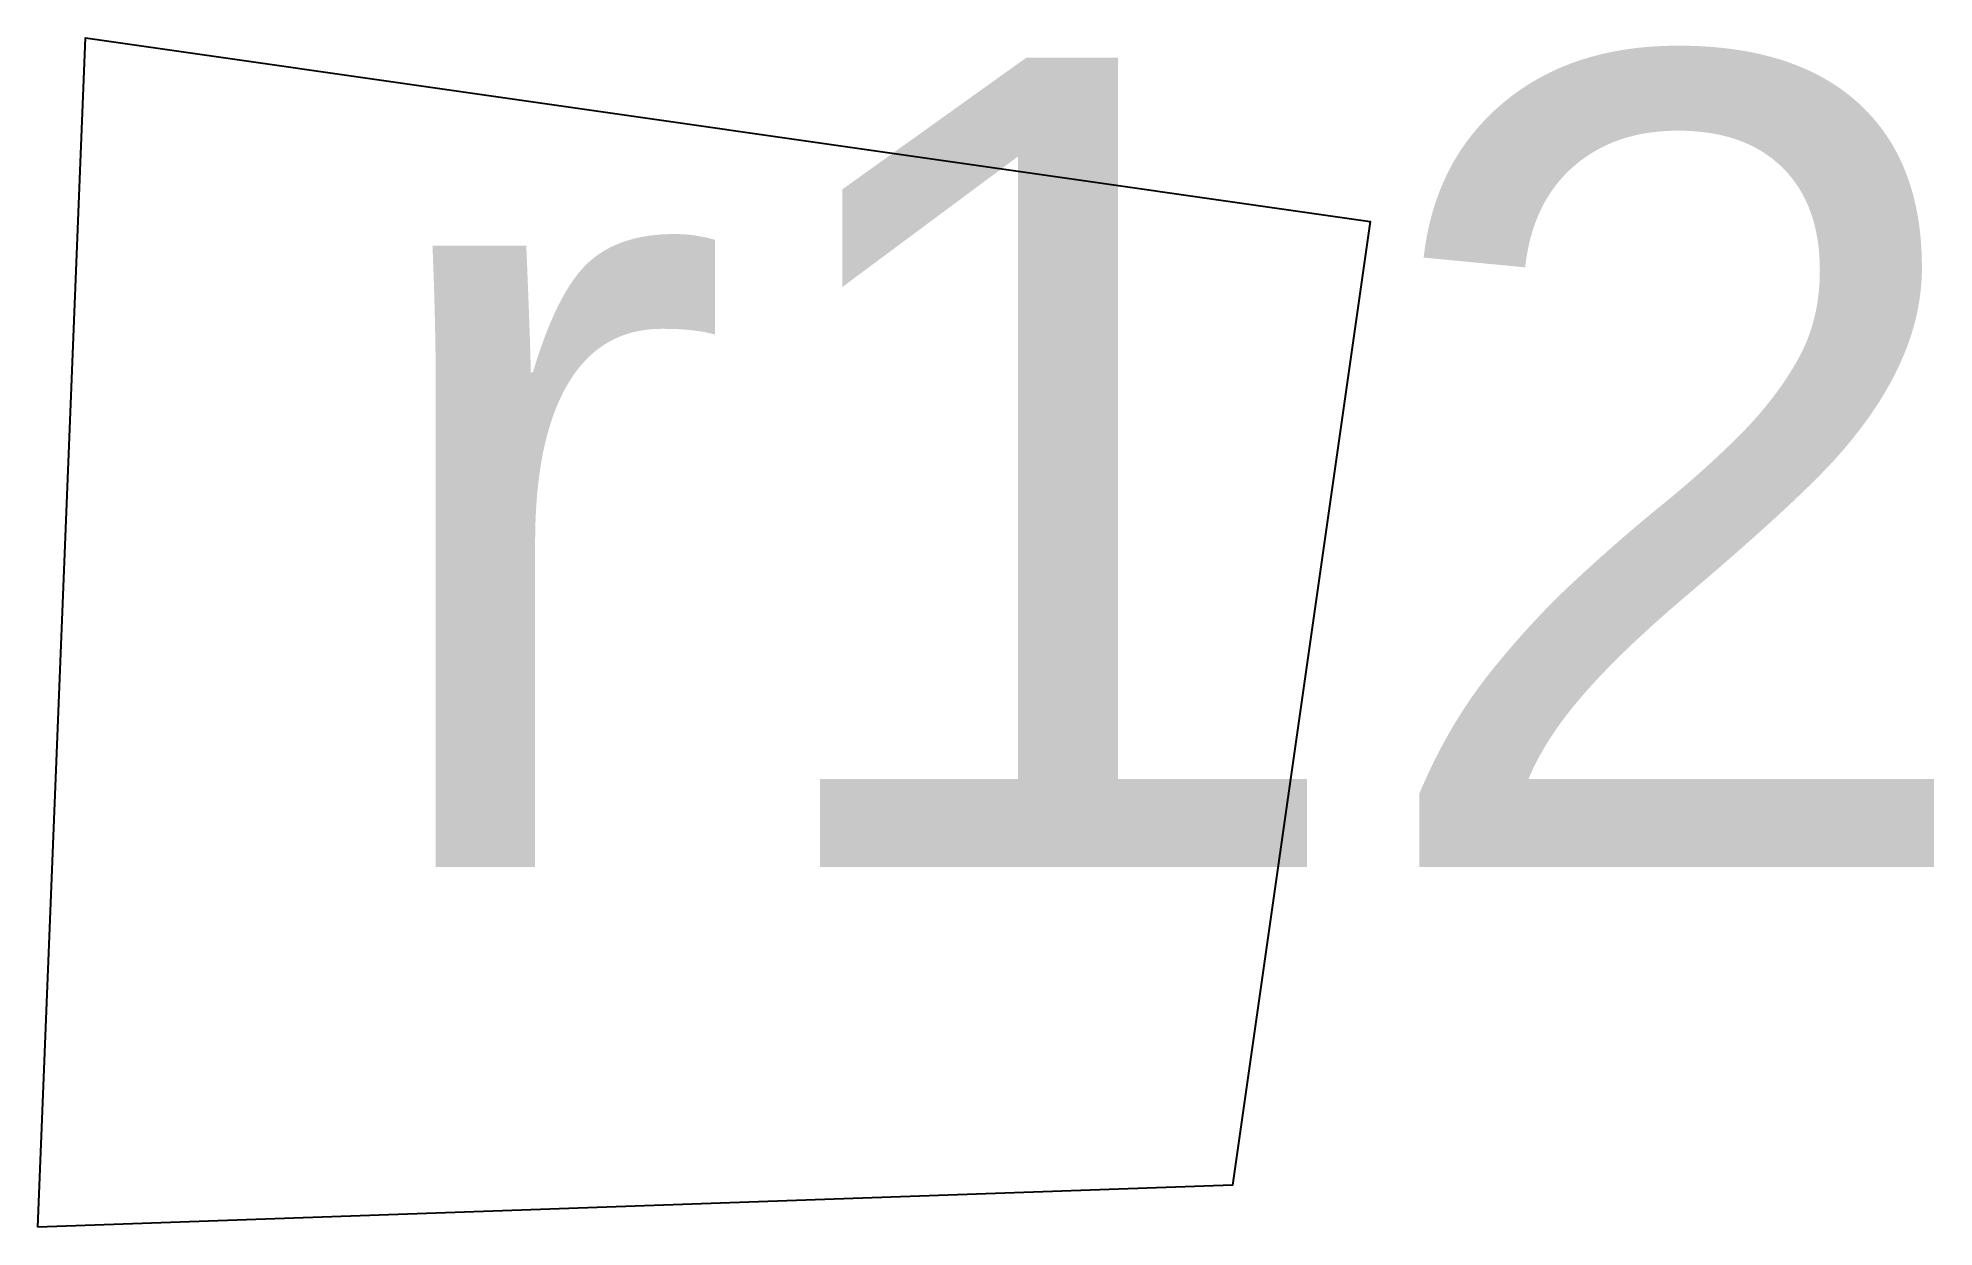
# Model space of a CAD drawing. Header units: feet. Extents: x 12.71 to 18.56, y 13.38 to 17.06.
import ezdxf

# ---------------------------------------------------------------- set-up
doc = ezdxf.new("R2010")
doc.units = ezdxf.units.FT
doc.header["$MEASUREMENT"] = 0
doc.styles.get("Standard").update_dxf_attribs({"font": 'arial.ttf'})

msp = doc.modelspace()

# ---------------------------------------------------------------- linework, layer by layer
msp.add_lwpolyline([(12.7058, 13.385), (12.8528, 17.0588), (16.8223, 16.4919), (16.3972, 13.5147)], close=True)

# ---------------------------------------------------------------- texts
msp.add_text('r12', height=2.5).set_placement((13.6929, 14.4976))

doc.saveas('drawing.dxf')
